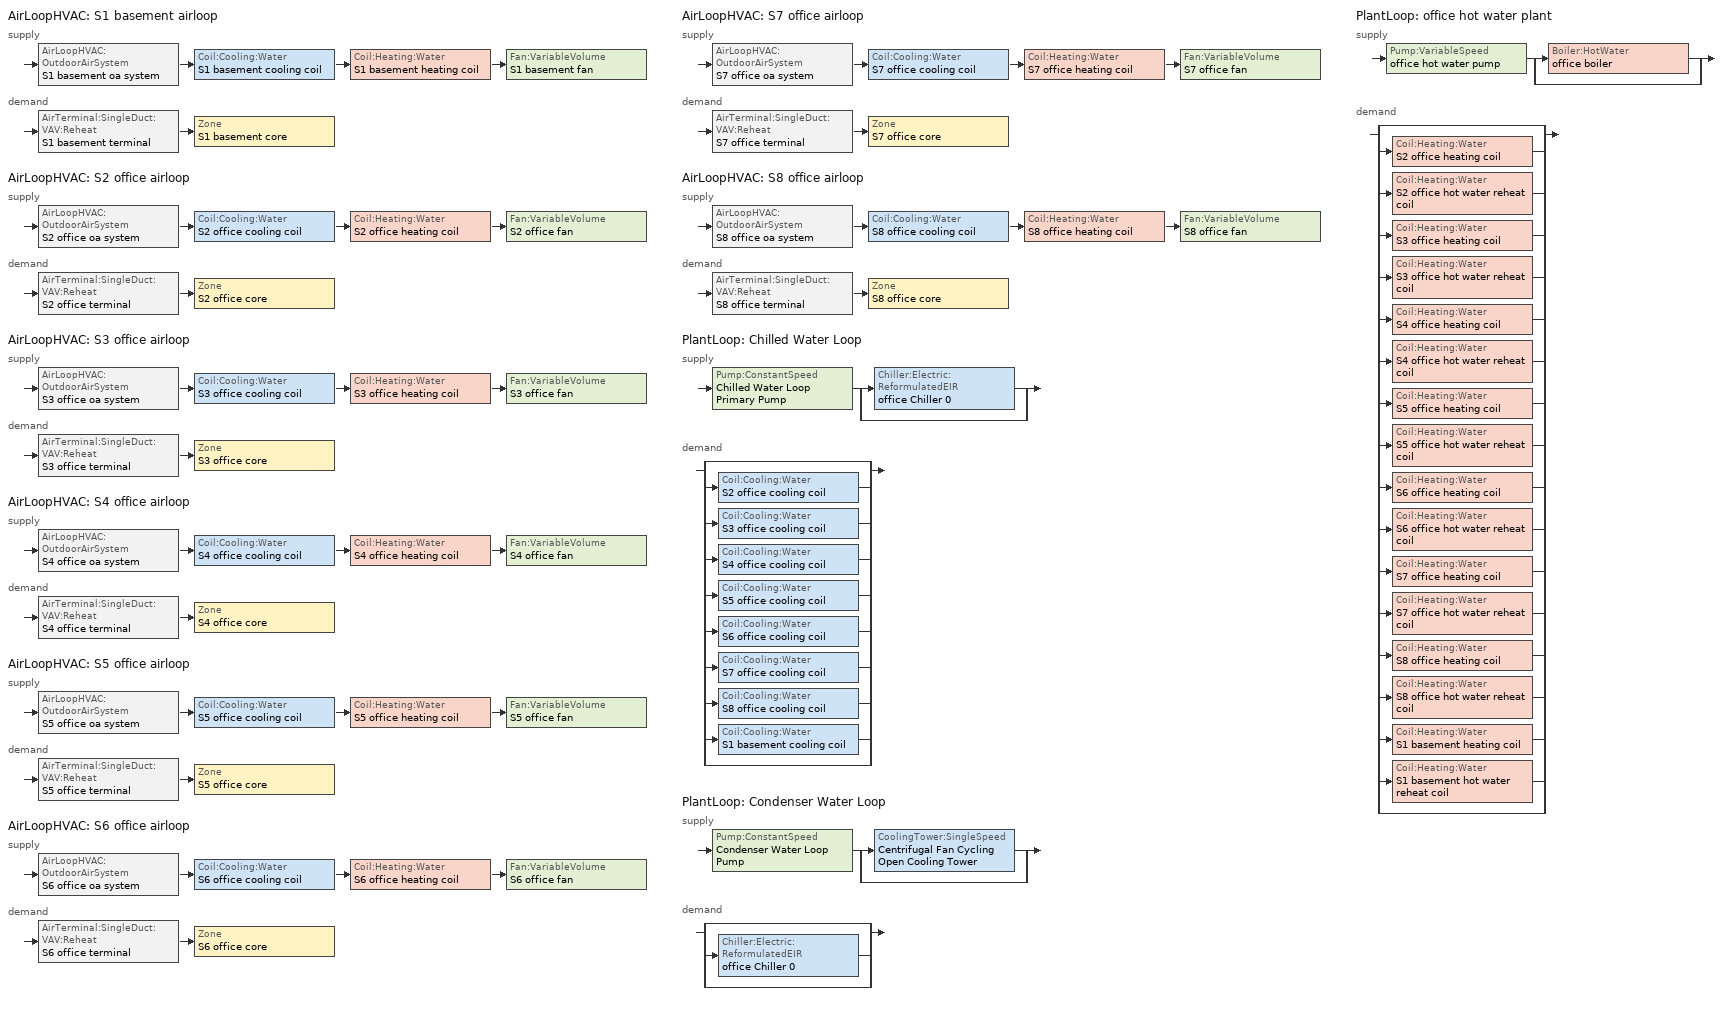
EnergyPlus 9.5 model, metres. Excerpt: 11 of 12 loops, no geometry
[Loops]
AirLoopHVAC 'S1 basement airloop'
 supply: AirLoopHVAC:OutdoorAirSystem 'S1 basement oa system' > Coil:Cooling:Water 'S1 basement cooling coil' > Coil:Heating:Water 'S1 basement heating coil' > Fan:VariableVolume 'S1 basement fan'
 demand: AirTerminal:SingleDuct:VAV:Reheat 'S1 basement terminal' > Zone 'S1 basement core'
AirLoopHVAC 'S2 office airloop'
 supply: AirLoopHVAC:OutdoorAirSystem 'S2 office oa system' > Coil:Cooling:Water 'S2 office cooling coil' > Coil:Heating:Water 'S2 office heating coil' > Fan:VariableVolume 'S2 office fan'
 demand: AirTerminal:SingleDuct:VAV:Reheat 'S2 office terminal' > Zone 'S2 office core'
AirLoopHVAC 'S3 office airloop'
 supply: AirLoopHVAC:OutdoorAirSystem 'S3 office oa system' > Coil:Cooling:Water 'S3 office cooling coil' > Coil:Heating:Water 'S3 office heating coil' > Fan:VariableVolume 'S3 office fan'
 demand: AirTerminal:SingleDuct:VAV:Reheat 'S3 office terminal' > Zone 'S3 office core'
AirLoopHVAC 'S4 office airloop'
 supply: AirLoopHVAC:OutdoorAirSystem 'S4 office oa system' > Coil:Cooling:Water 'S4 office cooling coil' > Coil:Heating:Water 'S4 office heating coil' > Fan:VariableVolume 'S4 office fan'
 demand: AirTerminal:SingleDuct:VAV:Reheat 'S4 office terminal' > Zone 'S4 office core'
AirLoopHVAC 'S5 office airloop'
 supply: AirLoopHVAC:OutdoorAirSystem 'S5 office oa system' > Coil:Cooling:Water 'S5 office cooling coil' > Coil:Heating:Water 'S5 office heating coil' > Fan:VariableVolume 'S5 office fan'
 demand: AirTerminal:SingleDuct:VAV:Reheat 'S5 office terminal' > Zone 'S5 office core'
AirLoopHVAC 'S6 office airloop'
 supply: AirLoopHVAC:OutdoorAirSystem 'S6 office oa system' > Coil:Cooling:Water 'S6 office cooling coil' > Coil:Heating:Water 'S6 office heating coil' > Fan:VariableVolume 'S6 office fan'
 demand: AirTerminal:SingleDuct:VAV:Reheat 'S6 office terminal' > Zone 'S6 office core'
AirLoopHVAC 'S7 office airloop'
 supply: AirLoopHVAC:OutdoorAirSystem 'S7 office oa system' > Coil:Cooling:Water 'S7 office cooling coil' > Coil:Heating:Water 'S7 office heating coil' > Fan:VariableVolume 'S7 office fan'
 demand: AirTerminal:SingleDuct:VAV:Reheat 'S7 office terminal' > Zone 'S7 office core'
AirLoopHVAC 'S8 office airloop'
 supply: AirLoopHVAC:OutdoorAirSystem 'S8 office oa system' > Coil:Cooling:Water 'S8 office cooling coil' > Coil:Heating:Water 'S8 office heating coil' > Fan:VariableVolume 'S8 office fan'
 demand: AirTerminal:SingleDuct:VAV:Reheat 'S8 office terminal' > Zone 'S8 office core'
PlantLoop 'Chilled Water Loop'
 supply: Pump:ConstantSpeed 'Chilled Water Loop Primary Pump' > split
  | Chiller:Electric:ReformulatedEIR 'office Chiller 0'
  | bypass
 demand: split
  | bypass
  | Coil:Cooling:Water 'S2 office cooling coil'
  | Coil:Cooling:Water 'S3 office cooling coil'
  | Coil:Cooling:Water 'S4 office cooling coil'
  | Coil:Cooling:Water 'S5 office cooling coil'
  | Coil:Cooling:Water 'S6 office cooling coil'
  | Coil:Cooling:Water 'S7 office cooling coil'
  | Coil:Cooling:Water 'S8 office cooling coil'
  | Coil:Cooling:Water 'S1 basement cooling coil'
  | bypass
PlantLoop 'Condenser Water Loop'
 supply: Pump:ConstantSpeed 'Condenser Water Loop Pump' > split
  | CoolingTower:SingleSpeed 'Centrifugal Fan Cycling Open Cooling Tower'
  | bypass
 demand: split
  | bypass
  | Chiller:Electric:ReformulatedEIR 'office Chiller 0'
  | bypass
PlantLoop 'office hot water plant'
 supply: Pump:VariableSpeed 'office hot water pump' > split
  | Boiler:HotWater 'office boiler'
  | bypass
 demand: split
  | bypass
  | Coil:Heating:Water 'S2 office heating coil'
  | Coil:Heating:Water 'S2 office hot water reheat coil'
  | Coil:Heating:Water 'S3 office heating coil'
  | Coil:Heating:Water 'S3 office hot water reheat coil'
  | Coil:Heating:Water 'S4 office heating coil'
  | Coil:Heating:Water 'S4 office hot water reheat coil'
  | Coil:Heating:Water 'S5 office heating coil'
  | Coil:Heating:Water 'S5 office hot water reheat coil'
  | Coil:Heating:Water 'S6 office heating coil'
  | Coil:Heating:Water 'S6 office hot water reheat coil'
  | Coil:Heating:Water 'S7 office heating coil'
  | Coil:Heating:Water 'S7 office hot water reheat coil'
  | Coil:Heating:Water 'S8 office heating coil'
  | Coil:Heating:Water 'S8 office hot water reheat coil'
  | Coil:Heating:Water 'S1 basement heating coil'
  | Coil:Heating:Water 'S1 basement hot water reheat coil'
  | bypass
[ZoneControl:Thermostat]
S1 basement core Thermostat: S1 basement core, S1 basement core Thermostat Schedule, ThermostatSetpoint:DualSetpoint, basement thermostat
S2 office core Thermostat: S2 office core, S2 office core Thermostat Schedule, ThermostatSetpoint:DualSetpoint, office thermostat
S3 office core Thermostat: S3 office core, S3 office core Thermostat Schedule, ThermostatSetpoint:DualSetpoint, office thermostat 3
S4 office core Thermostat: S4 office core, S4 office core Thermostat Schedule, ThermostatSetpoint:DualSetpoint, office thermostat 6
S5 office core Thermostat: S5 office core, S5 office core Thermostat Schedule, ThermostatSetpoint:DualSetpoint, office thermostat 5
S6 office core Thermostat: S6 office core, S6 office core Thermostat Schedule, ThermostatSetpoint:DualSetpoint, office thermostat 4
S7 office core Thermostat: S7 office core, S7 office core Thermostat Schedule, ThermostatSetpoint:DualSetpoint, office thermostat 2
S8 office core Thermostat: S8 office core, S8 office core Thermostat Schedule, ThermostatSetpoint:DualSetpoint, office thermostat 1
[ThermostatSetpoint:DualSetpoint]
basement thermostat: basement heating year, basement cooling year
office thermostat; office thermostat 3; office thermostat 6; office thermostat 5; office thermostat 4; office thermostat 2; office thermostat 1: office heating year, office cooling year
[AirTerminal:SingleDuct:VAV:Reheat]
S1 basement terminal: basement hvac year, S1 basement terminal Damper Outlet, Node 195, Autosize, Constant, 0.3, , , Coil:Heating:Water, S1 basement hot water reheat coil, Autosize, 0, Node 183, 0.001, Normal, Autocalculate, Autocalculate, 35
S2 office terminal: office hvac year, S2 office terminal Damper Outlet, Node 69, Autosize, Constant, 0.3, , , Coil:Heating:Water, S2 office hot water reheat coil, Autosize, 0, Node 57, 0.001, Normal, Autocalculate, Autocalculate, 35
S3 office terminal: office hvac year, S3 office terminal Damper Outlet, Node 87, Autosize, Constant, 0.3, , , Coil:Heating:Water, S3 office hot water reheat coil, Autosize, 0, Node 75, 0.001, Normal, Autocalculate, Autocalculate, 35
S4 office terminal: office hvac year, S4 office terminal Damper Outlet, Node 105, Autosize, Constant, 0.3, , , Coil:Heating:Water, S4 office hot water reheat coil, Autosize, 0, Node 93, 0.001, Normal, Autocalculate, Autocalculate, 35
S5 office terminal: office hvac year, S5 office terminal Damper Outlet, Node 123, Autosize, Constant, 0.3, , , Coil:Heating:Water, S5 office hot water reheat coil, Autosize, 0, Node 111, 0.001, Normal, Autocalculate, Autocalculate, 35
S6 office terminal: office hvac year, S6 office terminal Damper Outlet, Node 141, Autosize, Constant, 0.3, , , Coil:Heating:Water, S6 office hot water reheat coil, Autosize, 0, Node 129, 0.001, Normal, Autocalculate, Autocalculate, 35
S7 office terminal: office hvac year, S7 office terminal Damper Outlet, Node 159, Autosize, Constant, 0.3, , , Coil:Heating:Water, S7 office hot water reheat coil, Autosize, 0, Node 147, 0.001, Normal, Autocalculate, Autocalculate, 35
S8 office terminal: office hvac year, S8 office terminal Damper Outlet, Node 177, Autosize, Constant, 0.3, , , Coil:Heating:Water, S8 office hot water reheat coil, Autosize, 0, Node 165, 0.001, Normal, Autocalculate, Autocalculate, 35
[Coil:Heating:Water]
S1 basement hot water reheat coil: basement hvac year, Autosize, Autosize, Node 193, Node 194, S1 basement terminal Damper Outlet, Node 183, UFactorTimesAreaAndDesignWaterFlowRate, Autosize, 82.22, 16.6, 71.1, 32.2, 0.5
S2 office hot water reheat coil: office hvac year, Autosize, Autosize, Node 67, Node 68, S2 office terminal Damper Outlet, Node 57, UFactorTimesAreaAndDesignWaterFlowRate, Autosize, 82.22, 16.6, 71.1, 32.2, 0.5
S3 office hot water reheat coil: office hvac year, Autosize, Autosize, Node 85, Node 86, S3 office terminal Damper Outlet, Node 75, UFactorTimesAreaAndDesignWaterFlowRate, Autosize, 82.22, 16.6, 71.1, 32.2, 0.5
S4 office hot water reheat coil: office hvac year, Autosize, Autosize, Node 103, Node 104, S4 office terminal Damper Outlet, Node 93, UFactorTimesAreaAndDesignWaterFlowRate, Autosize, 82.22, 16.6, 71.1, 32.2, 0.5
S5 office hot water reheat coil: office hvac year, Autosize, Autosize, Node 121, Node 122, S5 office terminal Damper Outlet, Node 111, UFactorTimesAreaAndDesignWaterFlowRate, Autosize, 82.22, 16.6, 71.1, 32.2, 0.5
S6 office hot water reheat coil: office hvac year, Autosize, Autosize, Node 139, Node 140, S6 office terminal Damper Outlet, Node 129, UFactorTimesAreaAndDesignWaterFlowRate, Autosize, 82.22, 16.6, 71.1, 32.2, 0.5
S7 office hot water reheat coil: office hvac year, Autosize, Autosize, Node 157, Node 158, S7 office terminal Damper Outlet, Node 147, UFactorTimesAreaAndDesignWaterFlowRate, Autosize, 82.22, 16.6, 71.1, 32.2, 0.5
S8 office hot water reheat coil: office hvac year, Autosize, Autosize, Node 175, Node 176, S8 office terminal Damper Outlet, Node 165, UFactorTimesAreaAndDesignWaterFlowRate, Autosize, 82.22, 16.6, 71.1, 32.2, 0.5
S1 basement heating coil: basement hvac year, Autosize, Autosize, Node 184, Node 185, Node 191, Node 192, UFactorTimesAreaAndDesignWaterFlowRate, Autosize, 82.22, 16.6, 60, 32.2, 0.5
S2 office heating coil: office hvac year, Autosize, Autosize, Node 58, Node 59, Node 65, Node 66, UFactorTimesAreaAndDesignWaterFlowRate, Autosize, 82.22, 16.6, 60, 32.2, 0.5
S3 office heating coil: office hvac year, Autosize, Autosize, Node 76, Node 77, Node 83, Node 84, UFactorTimesAreaAndDesignWaterFlowRate, Autosize, 82.22, 16.6, 60, 32.2, 0.5
S4 office heating coil: office hvac year, Autosize, Autosize, Node 94, Node 95, Node 101, Node 102, UFactorTimesAreaAndDesignWaterFlowRate, Autosize, 82.22, 16.6, 60, 32.2, 0.5
S5 office heating coil: office hvac year, Autosize, Autosize, Node 112, Node 113, Node 119, Node 120, UFactorTimesAreaAndDesignWaterFlowRate, Autosize, 82.22, 16.6, 60, 32.2, 0.5
S6 office heating coil: office hvac year, Autosize, Autosize, Node 130, Node 131, Node 137, Node 138, UFactorTimesAreaAndDesignWaterFlowRate, Autosize, 82.22, 16.6, 60, 32.2, 0.5
S7 office heating coil: office hvac year, Autosize, Autosize, Node 148, Node 149, Node 155, Node 156, UFactorTimesAreaAndDesignWaterFlowRate, Autosize, 82.22, 16.6, 60, 32.2, 0.5
S8 office heating coil: office hvac year, Autosize, Autosize, Node 166, Node 167, Node 173, Node 174, UFactorTimesAreaAndDesignWaterFlowRate, Autosize, 82.22, 16.6, 60, 32.2, 0.5
[Zone equipment]
S1 basement core: S1 basement terminal
S2 office core: S2 office terminal
S3 office core: S3 office terminal
S4 office core: S4 office terminal
S5 office core: S5 office terminal
S6 office core: S6 office terminal
S7 office core: S7 office terminal
S8 office core: S8 office terminal
[Sizing:Zone]
S1 basement core: SupplyAirTemperature, 12.78, 11.11, SupplyAirTemperature, 35, 11.11, 0.0085, 0.008, basement design_oa, , , DesignDay, 0, 0.000762, 0, 0, DesignDay, 0, 0.002032, 0.141576, 0.3, S1 basement core Design Spec Zone Air Dist, No, NeutralSupplyAir, autosize, autosize
S2 office core: SupplyAirTemperature, 12.78, 11.11, SupplyAirTemperature, 35, 11.11, 0.0085, 0.008, office design_oa, , , DesignDay, 0, 0.000762, 0, 0, DesignDay, 0, 0.002032, 0.141576, 0.3, S2 office core Design Spec Zone Air Dist, No, NeutralSupplyAir, autosize, autosize
S3 office core: SupplyAirTemperature, 12.78, 11.11, SupplyAirTemperature, 35, 11.11, 0.0085, 0.008, office design_oa, , , DesignDay, 0, 0.000762, 0, 0, DesignDay, 0, 0.002032, 0.141576, 0.3, S3 office core Design Spec Zone Air Dist, No, NeutralSupplyAir, autosize, autosize
S4 office core: SupplyAirTemperature, 12.78, 11.11, SupplyAirTemperature, 35, 11.11, 0.0085, 0.008, office design_oa, , , DesignDay, 0, 0.000762, 0, 0, DesignDay, 0, 0.002032, 0.141576, 0.3, S4 office core Design Spec Zone Air Dist, No, NeutralSupplyAir, autosize, autosize
S5 office core: SupplyAirTemperature, 12.78, 11.11, SupplyAirTemperature, 35, 11.11, 0.0085, 0.008, office design_oa, , , DesignDay, 0, 0.000762, 0, 0, DesignDay, 0, 0.002032, 0.141576, 0.3, S5 office core Design Spec Zone Air Dist, No, NeutralSupplyAir, autosize, autosize
S6 office core: SupplyAirTemperature, 12.78, 11.11, SupplyAirTemperature, 35, 11.11, 0.0085, 0.008, office design_oa, , , DesignDay, 0, 0.000762, 0, 0, DesignDay, 0, 0.002032, 0.141576, 0.3, S6 office core Design Spec Zone Air Dist, No, NeutralSupplyAir, autosize, autosize
S7 office core: SupplyAirTemperature, 12.78, 11.11, SupplyAirTemperature, 35, 11.11, 0.0085, 0.008, office design_oa, , , DesignDay, 0, 0.000762, 0, 0, DesignDay, 0, 0.002032, 0.141576, 0.3, S7 office core Design Spec Zone Air Dist, No, NeutralSupplyAir, autosize, autosize
S8 office core: SupplyAirTemperature, 12.78, 11.11, SupplyAirTemperature, 35, 11.11, 0.0085, 0.008, office design_oa, , , DesignDay, 0, 0.000762, 0, 0, DesignDay, 0, 0.002032, 0.141576, 0.3, S8 office core Design Spec Zone Air Dist, No, NeutralSupplyAir, autosize, autosize
[DesignSpecification:ZoneAirDistribution]
S1 basement core Design Spec Zone Air Dist; S2 office core Design Spec Zone Air Dist; S3 office core Design Spec Zone Air Dist; S4 office core Design Spec Zone Air Dist; S5 office core Design Spec Zone Air Dist; S6 office core Design Spec Zone Air Dist; S7 office core Design Spec Zone Air Dist; S8 office core Design Spec Zone Air Dist: 1, 1
[Controller:MechanicalVentilation]
Controller Mechanical Ventilation 8: basement oa control year, No, ZoneSum, , S1 basement core, basement design_oa, S1 basement core Design Spec Zone Air Dist
Controller Mechanical Ventilation 1: office oa control year, No, ZoneSum, , S2 office core, office design_oa, S2 office core Design Spec Zone Air Dist
Controller Mechanical Ventilation 2: office oa control year, No, ZoneSum, , S3 office core, office design_oa, S3 office core Design Spec Zone Air Dist
Controller Mechanical Ventilation 3: office oa control year, No, ZoneSum, , S4 office core, office design_oa, S4 office core Design Spec Zone Air Dist
Controller Mechanical Ventilation 4: office oa control year, No, ZoneSum, , S5 office core, office design_oa, S5 office core Design Spec Zone Air Dist
Controller Mechanical Ventilation 5: office oa control year, No, ZoneSum, , S6 office core, office design_oa, S6 office core Design Spec Zone Air Dist
Controller Mechanical Ventilation 6: office oa control year, No, ZoneSum, , S7 office core, office design_oa, S7 office core Design Spec Zone Air Dist
Controller Mechanical Ventilation 7: office oa control year, No, ZoneSum, , S8 office core, office design_oa, S8 office core Design Spec Zone Air Dist
[DesignSpecification:OutdoorAir]
basement design_oa; office design_oa: maximum, 0.00707921, 0.000762, 0, 0
[AirLoopHVAC]
S1 basement airloop: S1 basement airloop Controllers, Air Loop HVAC 1 AvailabilityManagerAssignmentList 7, AutoSize, S1 basement airloop Supply Branches, , Node 179, Node 182, S1 basement airloop Demand Inlet Nodes, S1 basement airloop Supply Outlet Nodes
S2 office airloop: S2 office airloop Controllers, Air Loop HVAC 1 AvailabilityManagerAssignmentList, AutoSize, S2 office airloop Supply Branches, , Node 53, Node 56, S2 office airloop Demand Inlet Nodes, S2 office airloop Supply Outlet Nodes
S3 office airloop: S3 office airloop Controllers, Air Loop HVAC 1 AvailabilityManagerAssignmentList 1, AutoSize, S3 office airloop Supply Branches, , Node 71, Node 74, S3 office airloop Demand Inlet Nodes, S3 office airloop Supply Outlet Nodes
S4 office airloop: S4 office airloop Controllers, Air Loop HVAC 1 AvailabilityManagerAssignmentList 2, AutoSize, S4 office airloop Supply Branches, , Node 89, Node 92, S4 office airloop Demand Inlet Nodes, S4 office airloop Supply Outlet Nodes
S5 office airloop: S5 office airloop Controllers, Air Loop HVAC 1 AvailabilityManagerAssignmentList 3, AutoSize, S5 office airloop Supply Branches, , Node 107, Node 110, S5 office airloop Demand Inlet Nodes, S5 office airloop Supply Outlet Nodes
S6 office airloop: S6 office airloop Controllers, Air Loop HVAC 1 AvailabilityManagerAssignmentList 4, AutoSize, S6 office airloop Supply Branches, , Node 125, Node 128, S6 office airloop Demand Inlet Nodes, S6 office airloop Supply Outlet Nodes
S7 office airloop: S7 office airloop Controllers, Air Loop HVAC 1 AvailabilityManagerAssignmentList 5, AutoSize, S7 office airloop Supply Branches, , Node 143, Node 146, S7 office airloop Demand Inlet Nodes, S7 office airloop Supply Outlet Nodes
S8 office airloop: S8 office airloop Controllers, Air Loop HVAC 1 AvailabilityManagerAssignmentList 6, AutoSize, S8 office airloop Supply Branches, , Node 161, Node 164, S8 office airloop Demand Inlet Nodes, S8 office airloop Supply Outlet Nodes
[Sizing:System]
S1 basement airloop; S2 office airloop; S3 office airloop; S4 office airloop; S5 office airloop; S6 office airloop; S7 office airloop; S8 office airloop: Sensible, Autosize, 0.3, 7, 0.005, 12.8, 0.008, 12.78, 12.78, NonCoincident, No, No, 0.008, 0.0085, DesignDay, 0, 0.00996765, 1, 3.94755e-05, DesignDay, 0, 0.00996765, 1, 1, 3.15882e-05, ZoneSum, 1, CoolingDesignCapacity, Autosize, 234.7, 1, HeatingDesignCapacity, Autosize, 157, 1, OnOff
[Controller:WaterCoil]
Controller Water Coil 23: Temperature, Reverse, Flow, Node 191, Node 186, Autosize, Autosize, 0
Controller Water Coil 22: Temperature, Normal, Flow, Node 192, Node 184, 0.0001, Autosize, 0
Controller Water Coil 2: Temperature, Reverse, Flow, Node 65, Node 60, Autosize, Autosize, 0
Controller Water Coil 1: Temperature, Normal, Flow, Node 66, Node 58, 0.0001, Autosize, 0
Controller Water Coil 5: Temperature, Reverse, Flow, Node 83, Node 78, Autosize, Autosize, 0
Controller Water Coil 4: Temperature, Normal, Flow, Node 84, Node 76, 0.0001, Autosize, 0
Controller Water Coil 8: Temperature, Reverse, Flow, Node 101, Node 96, Autosize, Autosize, 0
Controller Water Coil 7: Temperature, Normal, Flow, Node 102, Node 94, 0.0001, Autosize, 0
Controller Water Coil 11: Temperature, Reverse, Flow, Node 119, Node 114, Autosize, Autosize, 0
Controller Water Coil 10: Temperature, Normal, Flow, Node 120, Node 112, 0.0001, Autosize, 0
Controller Water Coil 14: Temperature, Reverse, Flow, Node 137, Node 132, Autosize, Autosize, 0
Controller Water Coil 13: Temperature, Normal, Flow, Node 138, Node 130, 0.0001, Autosize, 0
Controller Water Coil 17: Temperature, Reverse, Flow, Node 155, Node 150, Autosize, Autosize, 0
Controller Water Coil 16: Temperature, Normal, Flow, Node 156, Node 148, 0.0001, Autosize, 0
Controller Water Coil 20: Temperature, Reverse, Flow, Node 173, Node 168, Autosize, Autosize, 0
Controller Water Coil 19: Temperature, Normal, Flow, Node 174, Node 166, 0.0001, Autosize, 0
[AirLoopHVAC:OutdoorAirSystem]
S1 basement oa system: S1 basement oa system Controller List, S1 basement oa system Equipment List, S1 basement oa system Availability Manager List
S2 office oa system: S2 office oa system Controller List, S2 office oa system Equipment List, S2 office oa system Availability Manager List
S3 office oa system: S3 office oa system Controller List, S3 office oa system Equipment List, S3 office oa system Availability Manager List
S4 office oa system: S4 office oa system Controller List, S4 office oa system Equipment List, S4 office oa system Availability Manager List
S5 office oa system: S5 office oa system Controller List, S5 office oa system Equipment List, S5 office oa system Availability Manager List
S6 office oa system: S6 office oa system Controller List, S6 office oa system Equipment List, S6 office oa system Availability Manager List
S7 office oa system: S7 office oa system Controller List, S7 office oa system Equipment List, S7 office oa system Availability Manager List
S8 office oa system: S8 office oa system Controller List, S8 office oa system Equipment List, S8 office oa system Availability Manager List
[Controller:OutdoorAir]
S1 basement oa controller: Node 189, Node 179, Node 190, Node 188, Autosize, Autosize, DifferentialDryBulb, ModulateFlow, 20, 64000, , , -100, NoLockout, FixedMinimum, basement oa control year, , S1 basement max oa schedule, Controller Mechanical Ventilation 8, , No, , , Yes, BypassWhenWithinEconomizerLimits
S2 office oa controller: Node 63, Node 53, Node 64, Node 62, Autosize, Autosize, DifferentialDryBulb, ModulateFlow, 20, 64000, , , -100, NoLockout, FixedMinimum, office oa control year, , S2 office max oa schedule, Controller Mechanical Ventilation 1, , No, , , Yes, BypassWhenWithinEconomizerLimits
S3 office oa controller: Node 81, Node 71, Node 82, Node 80, Autosize, Autosize, DifferentialDryBulb, ModulateFlow, 20, 64000, , , -100, NoLockout, FixedMinimum, office oa control year, , S3 office max oa schedule, Controller Mechanical Ventilation 2, , No, , , Yes, BypassWhenWithinEconomizerLimits
S4 office oa controller: Node 99, Node 89, Node 100, Node 98, Autosize, Autosize, DifferentialDryBulb, ModulateFlow, 20, 64000, , , -100, NoLockout, FixedMinimum, office oa control year, , S4 office max oa schedule, Controller Mechanical Ventilation 3, , No, , , Yes, BypassWhenWithinEconomizerLimits
S5 office oa controller: Node 117, Node 107, Node 118, Node 116, Autosize, Autosize, DifferentialDryBulb, ModulateFlow, 20, 64000, , , -100, NoLockout, FixedMinimum, office oa control year, , S5 office max oa schedule, Controller Mechanical Ventilation 4, , No, , , Yes, BypassWhenWithinEconomizerLimits
S6 office oa controller: Node 135, Node 125, Node 136, Node 134, Autosize, Autosize, DifferentialDryBulb, ModulateFlow, 20, 64000, , , -100, NoLockout, FixedMinimum, office oa control year, , S6 office max oa schedule, Controller Mechanical Ventilation 5, , No, , , Yes, BypassWhenWithinEconomizerLimits
S7 office oa controller: Node 153, Node 143, Node 154, Node 152, Autosize, Autosize, DifferentialDryBulb, ModulateFlow, 20, 64000, , , -100, NoLockout, FixedMinimum, office oa control year, , S7 office max oa schedule, Controller Mechanical Ventilation 6, , No, , , Yes, BypassWhenWithinEconomizerLimits
S8 office oa controller: Node 171, Node 161, Node 172, Node 170, Autosize, Autosize, DifferentialDryBulb, ModulateFlow, 20, 64000, , , -100, NoLockout, FixedMinimum, office oa control year, , S8 office max oa schedule, Controller Mechanical Ventilation 7, , No, , , Yes, BypassWhenWithinEconomizerLimits
[OutdoorAir:Mixer]
S1 basement oa system Outdoor Air Mixer: Node 190, Node 188, Node 189, Node 179
S2 office oa system Outdoor Air Mixer: Node 64, Node 62, Node 63, Node 53
S3 office oa system Outdoor Air Mixer: Node 82, Node 80, Node 81, Node 71
S4 office oa system Outdoor Air Mixer: Node 100, Node 98, Node 99, Node 89
S5 office oa system Outdoor Air Mixer: Node 118, Node 116, Node 117, Node 107
S6 office oa system Outdoor Air Mixer: Node 136, Node 134, Node 135, Node 125
S7 office oa system Outdoor Air Mixer: Node 154, Node 152, Node 153, Node 143
S8 office oa system Outdoor Air Mixer: Node 172, Node 170, Node 171, Node 161
[SetpointManager:MixedAir]
S1 basement oa system SM_MA: Temperature, Node 180, Node 192, Node 180, Node 190
S1 basement cooling coil SM_MA: Temperature, Node 180, Node 192, Node 180, Node 191
S1 basement heating coil SM_MA: Temperature, Node 180, Node 192, Node 180, Node 192
S2 office oa system SM_MA: Temperature, Node 54, Node 66, Node 54, Node 64
S2 office cooling coil SM_MA: Temperature, Node 54, Node 66, Node 54, Node 65
S2 office heating coil SM_MA: Temperature, Node 54, Node 66, Node 54, Node 66
S3 office oa system SM_MA: Temperature, Node 72, Node 84, Node 72, Node 82
S3 office cooling coil SM_MA: Temperature, Node 72, Node 84, Node 72, Node 83
S3 office heating coil SM_MA: Temperature, Node 72, Node 84, Node 72, Node 84
S4 office oa system SM_MA: Temperature, Node 90, Node 102, Node 90, Node 100
S4 office cooling coil SM_MA: Temperature, Node 90, Node 102, Node 90, Node 101
S4 office heating coil SM_MA: Temperature, Node 90, Node 102, Node 90, Node 102
S5 office oa system SM_MA: Temperature, Node 108, Node 120, Node 108, Node 118
S5 office cooling coil SM_MA: Temperature, Node 108, Node 120, Node 108, Node 119
S5 office heating coil SM_MA: Temperature, Node 108, Node 120, Node 108, Node 120
S6 office oa system SM_MA: Temperature, Node 126, Node 138, Node 126, Node 136
S6 office cooling coil SM_MA: Temperature, Node 126, Node 138, Node 126, Node 137
S6 office heating coil SM_MA: Temperature, Node 126, Node 138, Node 126, Node 138
S7 office oa system SM_MA: Temperature, Node 144, Node 156, Node 144, Node 154
S7 office cooling coil SM_MA: Temperature, Node 144, Node 156, Node 144, Node 155
S7 office heating coil SM_MA: Temperature, Node 144, Node 156, Node 144, Node 156
S8 office oa system SM_MA: Temperature, Node 162, Node 174, Node 162, Node 172
S8 office cooling coil SM_MA: Temperature, Node 162, Node 174, Node 162, Node 173
S8 office heating coil SM_MA: Temperature, Node 162, Node 174, Node 162, Node 174
[Coil:Cooling:Water]
S1 basement cooling coil: basement hvac year, Autosize, Autosize, Autosize, Autosize, Autosize, Autosize, Autosize, Node 186, Node 187, Node 190, Node 191, SimpleAnalysis, CrossFlow
S2 office cooling coil: office hvac year, Autosize, Autosize, Autosize, Autosize, Autosize, Autosize, Autosize, Node 60, Node 61, Node 64, Node 65, SimpleAnalysis, CrossFlow
S3 office cooling coil: office hvac year, Autosize, Autosize, Autosize, Autosize, Autosize, Autosize, Autosize, Node 78, Node 79, Node 82, Node 83, SimpleAnalysis, CrossFlow
S4 office cooling coil: office hvac year, Autosize, Autosize, Autosize, Autosize, Autosize, Autosize, Autosize, Node 96, Node 97, Node 100, Node 101, SimpleAnalysis, CrossFlow
S5 office cooling coil: office hvac year, Autosize, Autosize, Autosize, Autosize, Autosize, Autosize, Autosize, Node 114, Node 115, Node 118, Node 119, SimpleAnalysis, CrossFlow
S6 office cooling coil: office hvac year, Autosize, Autosize, Autosize, Autosize, Autosize, Autosize, Autosize, Node 132, Node 133, Node 136, Node 137, SimpleAnalysis, CrossFlow
S7 office cooling coil: office hvac year, Autosize, Autosize, Autosize, Autosize, Autosize, Autosize, Autosize, Node 150, Node 151, Node 154, Node 155, SimpleAnalysis, CrossFlow
S8 office cooling coil: office hvac year, Autosize, Autosize, Autosize, Autosize, Autosize, Autosize, Autosize, Node 168, Node 169, Node 172, Node 173, SimpleAnalysis, CrossFlow
[Fan:VariableVolume]
S1 basement fan: basement hvac year, 0.6045, 1017, AutoSize, FixedFlowRate, 0, 0, 0.93, 1, 0.0407599, 0.088045, -0.0729261, 0.94374, 0, Node 192, Node 180, General
S2 office fan: office hvac year, 0.6045, 1017, AutoSize, FixedFlowRate, 0, 0, 0.93, 1, 0.0407599, 0.088045, -0.0729261, 0.94374, 0, Node 66, Node 54, General
S3 office fan: office hvac year, 0.6045, 1017, AutoSize, FixedFlowRate, 0, 0, 0.93, 1, 0.0407599, 0.088045, -0.0729261, 0.94374, 0, Node 84, Node 72, General
S4 office fan: office hvac year, 0.6045, 1017, AutoSize, FixedFlowRate, 0, 0, 0.93, 1, 0.0407599, 0.088045, -0.0729261, 0.94374, 0, Node 102, Node 90, General
S5 office fan: office hvac year, 0.6045, 1017, AutoSize, FixedFlowRate, 0, 0, 0.93, 1, 0.0407599, 0.088045, -0.0729261, 0.94374, 0, Node 120, Node 108, General
S6 office fan: office hvac year, 0.6045, 1017, AutoSize, FixedFlowRate, 0, 0, 0.93, 1, 0.0407599, 0.088045, -0.0729261, 0.94374, 0, Node 138, Node 126, General
S7 office fan: office hvac year, 0.6045, 1017, AutoSize, FixedFlowRate, 0, 0, 0.93, 1, 0.0407599, 0.088045, -0.0729261, 0.94374, 0, Node 156, Node 144, General
S8 office fan: office hvac year, 0.6045, 1017, AutoSize, FixedFlowRate, 0, 0, 0.93, 1, 0.0407599, 0.088045, -0.0729261, 0.94374, 0, Node 174, Node 162, General
[SetpointManager:Scheduled]
S1 basement deck temp setpoint manager: Temperature, water heating coil deck temp 7, Node 180
S2 office deck temp setpoint manager: Temperature, water heating coil deck temp, Node 54
S3 office deck temp setpoint manager: Temperature, water heating coil deck temp 1, Node 72
S4 office deck temp setpoint manager: Temperature, water heating coil deck temp 2, Node 90
S5 office deck temp setpoint manager: Temperature, water heating coil deck temp 3, Node 108
S6 office deck temp setpoint manager: Temperature, water heating coil deck temp 4, Node 126
S7 office deck temp setpoint manager: Temperature, water heating coil deck temp 5, Node 144
S8 office deck temp setpoint manager: Temperature, water heating coil deck temp 6, Node 162
Chilled water loop setpoint manager: Temperature, Chilled Water Loop Temp - 44F, Node 38
Setpoint Manager Scheduled 1: Temperature, Condenser Water Loop Temp - 26.6667C, Node 24
office hot water setpoint manager: Temperature, hot water supply temperature, Node 10
[PlantLoop]
Chilled Water Loop: Water, , Chilled Water Loop Operation Schemes, Node 38, 98, 1, Autosize, 0, Autocalculate, Node 37, Node 38, Chilled Water Loop Supply Branches, Chilled Water Loop Supply Connector List, Node 40, Node 41, Chilled Water Loop Demand Branches, Chilled Water Loop Demand Connector List, Optimal, Chilled Water Loop high-T off list, SingleSetpoint
Condenser Water Loop: Water, , Condenser Water Loop Operation Schemes, Node 24, 80, 5, Autosize, 0, Autocalculate, Node 23, Node 24, Condenser Water Loop Supply Branches, Condenser Water Loop Supply Connector List, Node 26, Node 27, Condenser Water Loop Demand Branches, Condenser Water Loop Demand Connector List, Optimal, Condenser Water Loop high-T off list, SingleSetpoint
office hot water plant: Water, , office hot water plant Operation Schemes, Node 10, 100, 0, Autosize, 0, Autocalculate, Node 9, Node 10, office hot water plant Supply Branches, office hot water plant Supply Connector List, Node 12, Node 13, office hot water plant Demand Branches, office hot water plant Demand Connector List, Optimal, office hot water plant high-T off list, SingleSetpoint
[Sizing:Plant]
Chilled Water Loop: Cooling, 6.66667, 5.61111, NonCoincident, 1, None
Condenser Water Loop: Condenser, 29.4444, 5.55556, NonCoincident, 1, None
office hot water plant: Heating, 82.22, 22.22, NonCoincident, 1, None
[Pump:ConstantSpeed]
Chilled Water Loop Primary Pump: Node 37, Node 43, Autosize, 179344, Autosize, 0.9, 0, Intermittent, , , , , , , PowerPerFlowPerPressure, 348701.1, 1.28205, General
Condenser Water Loop Pump: Node 23, Node 29, Autosize, 148557, Autosize, 0.9, 0, Intermittent, , , , , , , PowerPerFlowPerPressure, 348701.1, 1.28205, General
[PlantEquipmentOperationSchemes]
Chilled Water Loop Operation Schemes: PlantEquipmentOperation:CoolingLoad, Chilled Water Loop Cooling Operation Scheme, Always On Discrete
Condenser Water Loop Operation Schemes: PlantEquipmentOperation:CoolingLoad, Condenser Water Loop Cooling Operation Scheme, Always On Discrete
office hot water plant Operation Schemes: PlantEquipmentOperation:HeatingLoad, office hot water plant Heating Operation Scheme, Always On Discrete
[PlantEquipmentOperation:CoolingLoad]
Chilled Water Loop Cooling Operation Scheme: 0, 1000000000, Chilled Water Loop Cooling Equipment List
Condenser Water Loop Cooling Operation Scheme: 0, 1000000000, Condenser Water Loop Cooling Equipment List
[PlantEquipmentList]
Chilled Water Loop Cooling Equipment List: Chiller:Electric:ReformulatedEIR, office Chiller 0
Condenser Water Loop Cooling Equipment List: CoolingTower:SingleSpeed, Centrifugal Fan Cycling Open Cooling Tower
office hot water plant Heating Equipment List: Boiler:HotWater, office boiler
[CoolingTower:SingleSpeed]
Centrifugal Fan Cycling Open Cooling Tower: Node 25, Node 30, Autosize, Autosize, Autosize, Autosize, Autosize, 0.1, Autosize, 0.1, UFactorTimesAreaAndDesignWaterFlowRate, 1.25, , 0, 0.1, 25.6, 25.6, Autosize, Autosize, 0, 2, , LossFactor, 0.2, 0.008, ConcentrationRatio, 3, , , , FanCycling, 2, MinimalCell, 0.33, 2.5, 1, General
[Pump:VariableSpeed]
office hot water pump: Node 9, Node 15, Autosize, 179352, Autosize, 0.875, 0, 0, 1, 0, 0, 0, Intermittent, , , , , , , , , , , 0.5, PowerPerFlowPerPressure, 348701.1, 1.28205, 0, General
[Boiler:HotWater]
office boiler: NaturalGas, Autosize, 0.78, LeavingBoiler, BlrHWBlrFIRRatio_fQRatioSI, Autosize, 0, 1.2, 1, Node 11, Node 16, 95, LeavingSetpointModulated, 0, 1, General
[PlantEquipmentOperation:HeatingLoad]
office hot water plant Heating Operation Scheme: 0, 1000000000, office hot water plant Heating Equipment List
[Chiller:Electric:ReformulatedEIR]
office Chiller 0: Autosize, 5.5, , , autosize, autosize, WC Screw Default 90.1-2004 Cap_fT, WC Screw Default 90.1-2004 EIR_fT, , WC Screw GTE 300tons Default 90.1-2004 EIR_fPLR, , , , , Node 39, Node 44, Node 45, Node 46, , , ConstantFlow, , , , 1
[AvailabilityManager:HighTemperatureTurnOff]
office hot water plant high-T off: Node 10, 100
Chilled Water Loop high-T off: Node 38, 98
Condenser Water Loop high-T off: Node 24, 80
[Schedule:Compact]
S1 basement core Thermostat Schedule: S1 basement core Thermostat Schedule Type Limits, Through: 12/31, For: AllDays, Until: 24:00, 4
S2 office core Thermostat Schedule: S2 office core Thermostat Schedule Type Limits, Through: 12/31, For: AllDays, Until: 24:00, 4
S3 office core Thermostat Schedule: S3 office core Thermostat Schedule Type Limits, Through: 12/31, For: AllDays, Until: 24:00, 4
S4 office core Thermostat Schedule: S4 office core Thermostat Schedule Type Limits, Through: 12/31, For: AllDays, Until: 24:00, 4
S5 office core Thermostat Schedule: S5 office core Thermostat Schedule Type Limits, Through: 12/31, For: AllDays, Until: 24:00, 4
S6 office core Thermostat Schedule: S6 office core Thermostat Schedule Type Limits, Through: 12/31, For: AllDays, Until: 24:00, 4
S7 office core Thermostat Schedule: S7 office core Thermostat Schedule Type Limits, Through: 12/31, For: AllDays, Until: 24:00, 4
S8 office core Thermostat Schedule: S8 office core Thermostat Schedule Type Limits, Through: 12/31, For: AllDays, Until: 24:00, 4
[Schedule:Year]
basement heating year: temp_setpoint, basement heating week 0, 1, 1, 12, 31
basement cooling year: temp_setpoint, basement cooling week 0, 1, 1, 12, 31
basement hvac year: on_off, basement hvac week 0, 1, 1, 12, 31
basement oa control year: on_off, basement oa control week 0, 1, 1, 12, 31
office heating year: temp_setpoint, office heating week 0, 1, 1, 12, 31
office cooling year: temp_setpoint, office cooling week 0, 1, 1, 12, 31
office hvac year: on_off, office hvac week 0, 1, 1, 12, 31
office oa control year: on_off, office oa control week 0, 1, 1, 12, 31
Chilled Water Loop Temp - 44F: Temperature, Chilled Water Loop Temp - 44F Week Rule - Jan1-Dec31, 1, 1, 12, 31
Condenser Water Loop Temp - 26.6667C: Temperature, Condenser Water Loop Temp - 26.6667C Week Rule - Jan1-Dec31, 1, 1, 12, 31
[Schedule:Week:Daily]
basement heating week 0: basement heating week 0 Sunday, basement heating week 0 Wednesday, basement heating week 0 Wednesday, basement heating week 0 Wednesday, basement heating week 0 Thursday, basement heating week 0 Friday, basement heating week 0 Saturday, basement heating week 0 Holiday, basement heating week 0 Summer design, basement heating week 0 Winter design, basement heating week 0 Holiday, basement heating week 0 Holiday
basement cooling week 0: basement cooling week 0 Sunday, basement cooling week 0 Wednesday, basement cooling week 0 Wednesday, basement cooling week 0 Wednesday, basement cooling week 0 Thursday, basement cooling week 0 Friday, basement cooling week 0 Saturday, basement cooling week 0 Holiday, basement cooling week 0 Summer design, basement cooling week 0 Winter design, basement cooling week 0 Holiday, basement cooling week 0 Holiday
basement hvac week 0: basement hvac week 0 Sunday, basement hvac week 0 Wednesday, basement hvac week 0 Wednesday, basement hvac week 0 Wednesday, basement hvac week 0 Thursday, basement hvac week 0 Friday, basement hvac week 0 Saturday, basement hvac week 0 Holiday, basement hvac week 0 Summer design, basement hvac week 0 Winter design, basement hvac week 0 Holiday, basement hvac week 0 Holiday
basement oa control week 0: basement oa control week 0 Sunday, basement oa control week 0 Wednesday, basement oa control week 0 Wednesday, basement oa control week 0 Wednesday, basement oa control week 0 Thursday, basement oa control week 0 Friday, basement oa control week 0 Saturday, basement oa control week 0 Holiday, basement oa control week 0 Summer design, basement oa control week 0 Winter design, basement oa control week 0 Holiday, basement oa control week 0 Holiday
office heating week 0: office heating week 0 Sunday, office heating week 0 Wednesday, office heating week 0 Wednesday, office heating week 0 Wednesday, office heating week 0 Thursday, office heating week 0 Friday, office heating week 0 Saturday, office heating week 0 Holiday, office heating week 0 Summer design, office heating week 0 Winter design, office heating week 0 Holiday, office heating week 0 Holiday
office cooling week 0: office cooling week 0 Sunday, office cooling week 0 Wednesday, office cooling week 0 Wednesday, office cooling week 0 Wednesday, office cooling week 0 Thursday, office cooling week 0 Friday, office cooling week 0 Saturday, office cooling week 0 Holiday, office cooling week 0 Summer design, office cooling week 0 Winter design, office cooling week 0 Holiday, office cooling week 0 Holiday
office hvac week 0: office hvac week 0 Sunday, office hvac week 0 Wednesday, office hvac week 0 Wednesday, office hvac week 0 Wednesday, office hvac week 0 Thursday, office hvac week 0 Friday, office hvac week 0 Saturday, office hvac week 0 Holiday, office hvac week 0 Summer design, office hvac week 0 Winter design, office hvac week 0 Holiday, office hvac week 0 Holiday
office oa control week 0: office oa control week 0 Sunday, office oa control week 0 Wednesday, office oa control week 0 Wednesday, office oa control week 0 Wednesday, office oa control week 0 Thursday, office oa control week 0 Friday, office oa control week 0 Saturday, office oa control week 0 Holiday, office oa control week 0 Summer design, office oa control week 0 Winter design, office oa control week 0 Holiday, office oa control week 0 Holiday
Chilled Water Loop Temp - 44F Week Rule - Jan1-Dec31: Chilled Water Loop Temp - 44F Default, Chilled Water Loop Temp - 44F Default, Chilled Water Loop Temp - 44F Default, Chilled Water Loop Temp - 44F Default, Chilled Water Loop Temp - 44F Default, Chilled Water Loop Temp - 44F Default, Chilled Water Loop Temp - 44F Default, Chilled Water Loop Temp - 44F Default, Chilled Water Loop Temp - 44F Default, Chilled Water Loop Temp - 44F Default, Chilled Water Loop Temp - 44F Default, Chilled Water Loop Temp - 44F Default
Condenser Water Loop Temp - 26.6667C Week Rule - Jan1-Dec31: Condenser Water Loop Temp - 26.6667C Default, Condenser Water Loop Temp - 26.6667C Default, Condenser Water Loop Temp - 26.6667C Default, Condenser Water Loop Temp - 26.6667C Default, Condenser Water Loop Temp - 26.6667C Default, Condenser Water Loop Temp - 26.6667C Default, Condenser Water Loop Temp - 26.6667C Default, Condenser Water Loop Temp - 26.6667C Default, Condenser Water Loop Temp - 26.6667C Default, Condenser Water Loop Temp - 26.6667C Default, Condenser Water Loop Temp - 26.6667C Default, Condenser Water Loop Temp - 26.6667C Default
[Schedule:Day:Interval]
basement heating week 0 Sunday; basement heating week 0 Holiday; basement heating week 0 Summer design; office heating week 0 Sunday; office heating week 0 Holiday; office heating week 0 Summer design: temp_setpoint, No, 01:00, 15.6, 02:00, 15.6, 03:00, 15.6, 04:00, 15.6, 05:00, 15.6, 06:00, 15.6, 07:00, 15.6, 08:00, 15.6, 09:00, 15.6, 10:00, 15.6, 11:00, 15.6, 12:00, 15.6, 13:00, 15.6, 14:00, 15.6, 15:00, 15.6, 16:00, 15.6, 17:00, 15.6, 18:00, 15.6, 19:00, 15.6, 20:00, 15.6, 21:00, 15.6, 22:00, 15.6, 23:00, 15.6, 24:00, 15.6
basement heating week 0 Wednesday; basement heating week 0 Thursday; basement heating week 0 Friday; office heating week 0 Wednesday; office heating week 0 Thursday; office heating week 0 Friday: temp_setpoint, No, 01:00, 15.6, 02:00, 15.6, 03:00, 15.6, 04:00, 15.6, 05:00, 15.6, 06:00, 15.6, 07:00, 21, 08:00, 21, 09:00, 21, 10:00, 21, 11:00, 21, 12:00, 21, 13:00, 21, 14:00, 21, 15:00, 21, 16:00, 21, 17:00, 21, 18:00, 21, 19:00, 21, 20:00, 21, 21:00, 21, 22:00, 21, 23:00, 15.6, 24:00, 15.6
basement heating week 0 Saturday; office heating week 0 Saturday: temp_setpoint, No, 01:00, 15.6, 02:00, 15.6, 03:00, 15.6, 04:00, 15.6, 05:00, 15.6, 06:00, 15.6, 07:00, 21, 08:00, 21, 09:00, 21, 10:00, 21, 11:00, 21, 12:00, 21, 13:00, 21, 14:00, 21, 15:00, 21, 16:00, 21, 17:00, 21, 18:00, 21, 19:00, 15.6, 20:00, 15.6, 21:00, 15.6, 22:00, 15.6, 23:00, 15.6, 24:00, 15.6
basement heating week 0 Winter design; office heating week 0 Winter design: temp_setpoint, No, 01:00, 21, 02:00, 21, 03:00, 21, 04:00, 21, 05:00, 21, 06:00, 21, 07:00, 21, 08:00, 21, 09:00, 21, 10:00, 21, 11:00, 21, 12:00, 21, 13:00, 21, 14:00, 21, 15:00, 21, 16:00, 21, 17:00, 21, 18:00, 21, 19:00, 21, 20:00, 21, 21:00, 21, 22:00, 21, 23:00, 21, 24:00, 21
basement cooling week 0 Sunday; basement cooling week 0 Holiday; basement cooling week 0 Winter design; office cooling week 0 Sunday; office cooling week 0 Holiday; office cooling week 0 Winter design: temp_setpoint, No, 01:00, 26.7, 02:00, 26.7, 03:00, 26.7, 04:00, 26.7, 05:00, 26.7, 06:00, 26.7, 07:00, 26.7, 08:00, 26.7, 09:00, 26.7, 10:00, 26.7, 11:00, 26.7, 12:00, 26.7, 13:00, 26.7, 14:00, 26.7, 15:00, 26.7, 16:00, 26.7, 17:00, 26.7, 18:00, 26.7, 19:00, 26.7, 20:00, 26.7, 21:00, 26.7, 22:00, 26.7, 23:00, 26.7, 24:00, 26.7
basement cooling week 0 Wednesday; basement cooling week 0 Thursday; basement cooling week 0 Friday; basement cooling week 0 Summer design; office cooling week 0 Wednesday; office cooling week 0 Thursday; office cooling week 0 Friday; office cooling week 0 Summer design: temp_setpoint, No, 01:00, 26.7, 02:00, 26.7, 03:00, 26.7, 04:00, 26.7, 05:00, 26.7, 06:00, 26.7, 07:00, 24, 08:00, 24, 09:00, 24, 10:00, 24, 11:00, 24, 12:00, 24, 13:00, 24, 14:00, 24, 15:00, 24, 16:00, 24, 17:00, 24, 18:00, 24, 19:00, 24, 20:00, 24, 21:00, 24, 22:00, 24, 23:00, 26.7, 24:00, 26.7
basement cooling week 0 Saturday; office cooling week 0 Saturday: temp_setpoint, No, 01:00, 26.7, 02:00, 26.7, 03:00, 26.7, 04:00, 26.7, 05:00, 26.7, 06:00, 26.7, 07:00, 24, 08:00, 24, 09:00, 24, 10:00, 24, 11:00, 24, 12:00, 24, 13:00, 24, 14:00, 24, 15:00, 24, 16:00, 24, 17:00, 24, 18:00, 24, 19:00, 26.7, 20:00, 26.7, 21:00, 26.7, 22:00, 26.7, 23:00, 26.7, 24:00, 26.7
basement hvac week 0 Sunday; basement hvac week 0 Holiday; office hvac week 0 Sunday; office hvac week 0 Holiday: on_off, No, 01:00, 0, 02:00, 0, 03:00, 0, 04:00, 0, 05:00, 0, 06:00, 0, 07:00, 0, 08:00, 0, 09:00, 0, 10:00, 0, 11:00, 0, 12:00, 0, 13:00, 0, 14:00, 0, 15:00, 0, 16:00, 0, 17:00, 0, 18:00, 0, 19:00, 0, 20:00, 0, 21:00, 0, 22:00, 0, 23:00, 0, 24:00, 0
basement hvac week 0 Wednesday; basement hvac week 0 Thursday; basement hvac week 0 Friday; basement hvac week 0 Summer design; office hvac week 0 Wednesday; office hvac week 0 Thursday; office hvac week 0 Friday; office hvac week 0 Summer design: on_off, No, 01:00, 0, 02:00, 0, 03:00, 0, 04:00, 0, 05:00, 0, 06:00, 0, 07:00, 1, 08:00, 1, 09:00, 1, 10:00, 1, 11:00, 1, 12:00, 1, 13:00, 1, 14:00, 1, 15:00, 1, 16:00, 1, 17:00, 1, 18:00, 1, 19:00, 1, 20:00, 1, 21:00, 1, 22:00, 1, 23:00, 0, 24:00, 0
basement hvac week 0 Saturday; basement hvac week 0 Winter design; basement oa control week 0 Sunday; basement oa control week 0 Holiday; office hvac week 0 Saturday; office hvac week 0 Winter design; office oa control week 0 Sunday; office oa control week 0 Holiday: on_off, No, 01:00, 0, 02:00, 0, 03:00, 0, 04:00, 0, 05:00, 0, 06:00, 0, 07:00, 1, 08:00, 1, 09:00, 1, 10:00, 1, 11:00, 1, 12:00, 1, 13:00, 1, 14:00, 1, 15:00, 1, 16:00, 1, 17:00, 1, 18:00, 1, 19:00, 0, 20:00, 0, 21:00, 0, 22:00, 0, 23:00, 0, 24:00, 0
basement oa control week 0 Wednesday; basement oa control week 0 Thursday; basement oa control week 0 Friday; office oa control week 0 Wednesday; office oa control week 0 Thursday; office oa control week 0 Friday: on_off, No, 01:00, 0, 02:00, 0, 03:00, 0, 04:00, 0, 05:00, 0, 06:00, 0, 07:00, 1, 08:00, 1, 09:00, 1, 10:00, 1, 11:00, 1, 12:00, 1, 13:00, 1, 14:00, 1, 15:00, 1, 16:00, 1, 17:00, 1, 18:00, 1, 19:00, 1, 20:00, 1, 21:00, 1, 22:00, 1, 23:00, 1, 24:00, 1
basement oa control week 0 Saturday; office oa control week 0 Saturday: on_off, No, 01:00, 0, 02:00, 0, 03:00, 0, 04:00, 0, 05:00, 0, 06:00, 0, 07:00, 1, 08:00, 1, 09:00, 1, 10:00, 1, 11:00, 1, 12:00, 1, 13:00, 1, 14:00, 1, 15:00, 1, 16:00, 1, 17:00, 1, 18:00, 1, 19:00, 1, 20:00, 0, 21:00, 0, 22:00, 0, 23:00, 0, 24:00, 0
basement oa control week 0 Summer design; basement oa control week 0 Winter design; office oa control week 0 Summer design; office oa control week 0 Winter design: on_off, No, 01:00, 1, 02:00, 1, 03:00, 1, 04:00, 1, 05:00, 1, 06:00, 1, 07:00, 1, 08:00, 1, 09:00, 1, 10:00, 1, 11:00, 1, 12:00, 1, 13:00, 1, 14:00, 1, 15:00, 1, 16:00, 1, 17:00, 1, 18:00, 1, 19:00, 1, 20:00, 1, 21:00, 1, 22:00, 1, 23:00, 1, 24:00, 1
Chilled Water Loop Temp - 44F Default: Temperature, No, 24:00, 6.66667
Condenser Water Loop Temp - 26.6667C Default: Temperature, No, 24:00, 26.6667
[Schedule:Constant]
Always On Discrete: OnOff, 1
hot water supply temperature: shw_temp, 82.22
S1 basement max oa schedule; S2 office max oa schedule; S3 office max oa schedule; S4 office max oa schedule; S5 office max oa schedule; S6 office max oa schedule; S7 office max oa schedule; S8 office max oa schedule: fractional, 1
water heating coil deck temp; water heating coil deck temp 1; water heating coil deck temp 2; water heating coil deck temp 3; water heating coil deck temp 4; water heating coil deck temp 5; water heating coil deck temp 6; water heating coil deck temp 7: temp_setpoint, 12.78
[Curve:Biquadratic]
WC Screw Default 90.1-2004 Cap_fT: 0.906115, 0.0292277, -0.0003647, -0.0009709, -9.05e-05, 0.0002527, 0, 20, 0, 50
WC Screw Default 90.1-2004 EIR_fT: 0.36171, -0.0229833, -0.0009519, 0.0131889, 0.0003752, -0.0007059, 0, 20, 0, 50
[Curve:Quadratic]
BlrHWBlrFIRRatio_fQRatioSI: 0.6267, 0.674, -0.3073, 0, 100, 0.75
[Curve:Bicubic]
WC Screw GTE 300tons Default 90.1-2004 EIR_fPLR: -0.273795, 0.0282226, -8.09766e-05, 0.961228, 0.302974, -0.0242193, 0, -0.0388522, 0, 0, 18.54, 31.63, 0.2, 1.02
